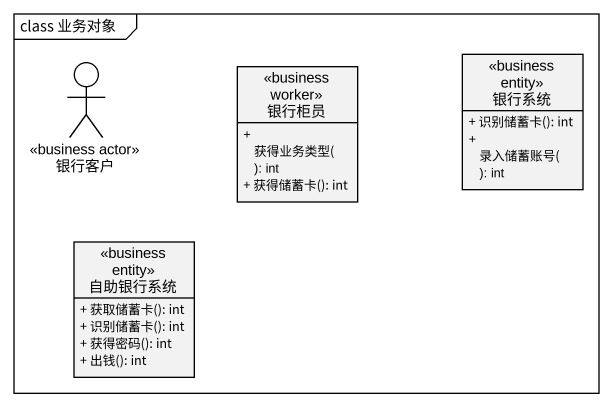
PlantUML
@startuml
mainframe class 业务对象
allowmixing
hide circle
hide empty members
skinparam classAttributeIconSize 0
actor 银行客户 <<business actor>>
class 银行柜员 <<business worker>> {
  + 获得业务类型(): int
  + 获得储蓄卡(): int
}
class 银行系统 <<business entity>> {
  + 识别储蓄卡(): int
  + 录入储蓄账号(): int
}
class 自助银行系统 <<business entity>> {
  + 获取储蓄卡(): int
  + 识别储蓄卡(): int
  + 获得密码(): int
  + 出钱(): int
}
@enduml
